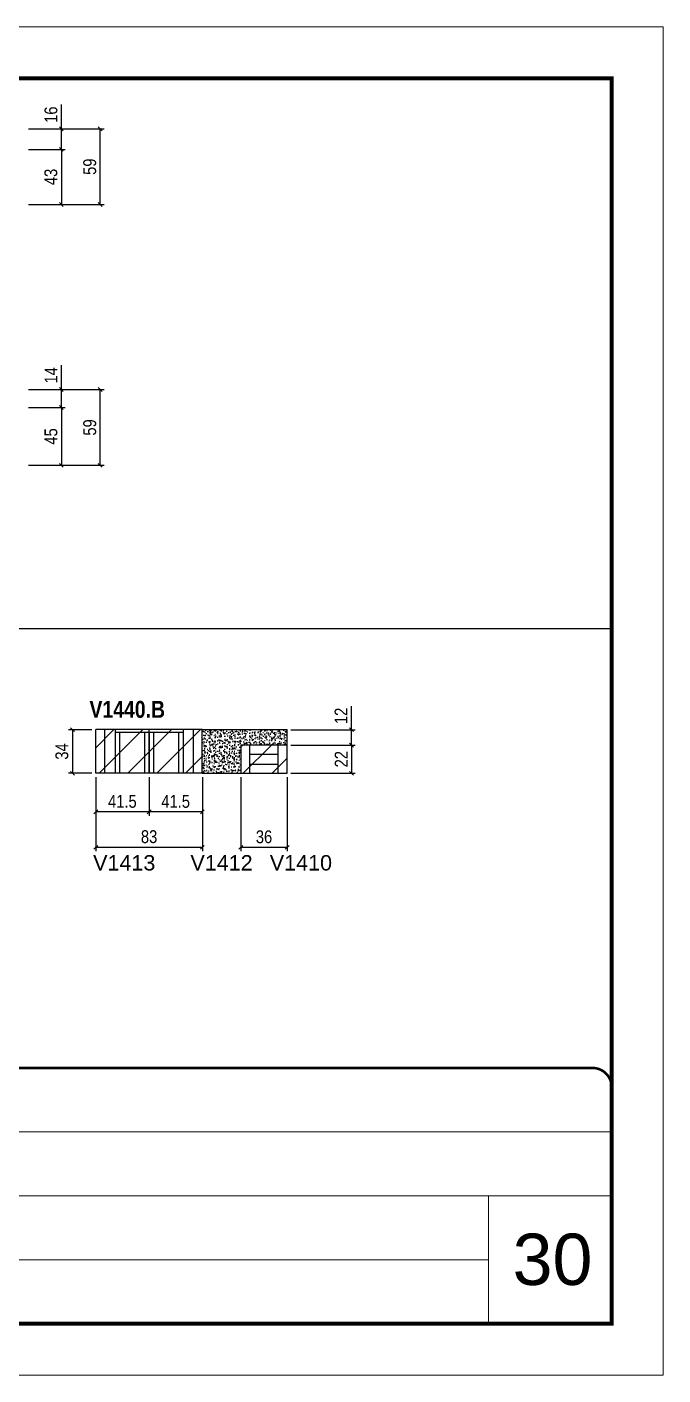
# Model space of a CAD drawing. Extents: x 3309 to 9563, y -2522 to 14608.
# Drawn here: x 5897 to 6393, y 5518 to 6568 of the extents above; entities that cross this region are included whole.
import ezdxf

# ---------------------------------------------------------------- set-up
doc = ezdxf.new("R2010")
doc.units = 0
doc.linetypes.add('CONTINUO', pattern=[0])
doc.linetypes.add('DASHED', pattern=[0.75, 0.5, -0.25])
for name, color, linetype in [('5', 5, 'Continuous'), ('COTA', 241, 'Continuous'), ('NOMENCLATURA', 7, 'Continuous'), ('Painéis', 200, 'Continuous'), ('SARR_2.2x7', 40, 'Continuous'), ('SARR_3.5x7', 81, 'Continuous')]:
    doc.layers.add(name, color=color, linetype=linetype)
for name, color, linetype, lineweight in [('CARIMBO', 255, 'Continuous', 9), ('Folhas', 255, 'Continuous', 9), ('Hachura', 251, 'Continuous', 9), ('SARRAFO DE PRESSAO', 251, 'DASHED', 9)]:
    doc.layers.add(name, color=color, linetype=linetype, lineweight=lineweight)
doc.styles.add('ARIAL', font='arial.ttf')
doc.styles.add('COTA TECNICA', font='techl___.ttf', dxfattribs={"height": 10})
doc.styles.get("Standard").update_dxf_attribs({"font": 'arial.ttf'})
doc.styles.add('TECNICA', font='techb___.ttf', dxfattribs={"height": 10})
doc.dimstyles.new('PAINEL', dxfattribs={"dimtxt": 10, "dimasz": 3, "dimexe": 3, "dimexo": 3, "dimgap": 3, "dimtad": 1, "dimdec": 1, "dimzin": 12, "dimdsep": 46, "dimtxsty": 'COTA TECNICA', "dimblk1": 'OBLIQUE', "dimblk2": 'OBLIQUE', "dimsah": 1, "dimcen": 0.9, "dimclrd": 4, "dimclre": 4, "dimclrt": 240, "dimadec": 1, "dimazin": 3, "dimtfac": 1, "dimtdec": 1, "dimtmove": 0, "dimatfit": 3, "dimfxl": 1, "dimtolj": 1, "dimtzin": 12, "dimarcsym": 0})

# ---------------------------------------------------------------- blocks, each defined once
blk = doc.blocks.new('9999999999')
at = {"color": 30, "linetype": 'CONTINUO'}
for p, q in [((98564.6, 34379.6), (99584, 34379.6)), ((98564.6, 34329.8), (99488, 34329.8)), ((99584, 34329.8), (99488, 34329.8)), ((99488, 34329.8), (99488, 34230.2)), ((98564.6, 34280), (99488, 34280))]:
    blk.add_line(p, q, dxfattribs=at)
at = {"color": 30, "linetype": 'CONTINUO', "const_width": 2}
blk.add_lwpolyline([(99584, 34230.2), (99584, 34414.4, 0.414214), (99569, 34429.4), (98229, 34429.4, 0.414214), (98214, 34414.4), (98214, 34245.2, 0.414214), (98229, 34230.2), (99584, 34230.2)], format="xyb", dxfattribs=at)
at = {"layer": 'Folhas'}
blk.add_lwpolyline([(98139, 34190.2), (99624, 34190.2), (99624, 35240.2), (98139, 35240.2)], close=True, dxfattribs=at)
at = {"layer": 'Folhas', "color": 30, "const_width": 3}
blk.add_lwpolyline([(98214, 34230.2), (99584, 34230.2), (99584, 35200.2), (98214, 35200.2)], close=True, dxfattribs=at)
blk = doc.blocks.new('_Oblique')
at = {"color": 0, "linetype": 'ByBlock', "lineweight": -2}
blk.add_line((-0.5, -0.5), (0.5, 0.5), dxfattribs=at)
blk = doc.blocks.new('*D2494')
at = {"layer": 'COTA', "color": 4, "lineweight": -2, "transparency": 16777216}
for p, q in [((5924.3, 6488.5), (5924.3, 6507.5)), ((5898.6, 6488.5), (5927.3, 6488.5)), ((5924.3, 6472.5), (5924.3, 6488.5)), ((5898.6, 6472.5), (5927.3, 6472.5))]:
    blk.add_line(p, q, dxfattribs=at)
at = {"layer": 'Defpoints', "color": 0, "transparency": 16777216}
for p in [(5895.6, 6488.5), (5924.3, 6488.5), (5895.6, 6472.5)]:
    blk.add_point(p, dxfattribs=at)
at = {"layer": 'COTA', "color": 4, "lineweight": -2, "transparency": 16777216, "xscale": 3, "yscale": 3, "zscale": 3}
for p, rotation in [((5924.3, 6488.5), 90), ((5924.3, 6472.5), 270)]:
    blk.add_blockref('_Oblique', p, dxfattribs=dict(at, rotation=rotation))
at = {"layer": 'COTA', "color": 240, "transparency": 16777216, "insert": (5916.2, 6499.5), "char_height": 10, "attachment_point": 5, "rotation": 90, "style": 'COTA TECNICA'}
blk.add_mtext('\\A1;16', dxfattribs=at)
blk = doc.blocks.new('*D2495')
at = {"layer": 'COTA', "color": 4, "lineweight": -2, "transparency": 16777216}
for p, q in [((5898.6, 6472.5), (5927.3, 6472.5)), ((5924.3, 6472.5), (5924.3, 6429.5)), ((5898.6, 6429.5), (5927.3, 6429.5))]:
    blk.add_line(p, q, dxfattribs=at)
at = {"layer": 'Defpoints', "color": 0, "transparency": 16777216}
for p in [(5895.6, 6472.5), (5895.6, 6429.5), (5924.3, 6429.5)]:
    blk.add_point(p, dxfattribs=at)
at = {"layer": 'COTA', "color": 4, "lineweight": -2, "transparency": 16777216, "xscale": 3, "yscale": 3, "zscale": 3}
for p, rotation in [((5924.3, 6472.5), 90), ((5924.3, 6429.5), 270)]:
    blk.add_blockref('_Oblique', p, dxfattribs=dict(at, rotation=rotation))
at = {"layer": 'COTA', "color": 240, "transparency": 16777216, "insert": (5916.1, 6451), "char_height": 10, "attachment_point": 5, "rotation": 90, "style": 'COTA TECNICA'}
blk.add_mtext('\\A1;43', dxfattribs=at)
blk = doc.blocks.new('*D2496')
at = {"layer": 'COTA', "color": 4, "lineweight": -2, "transparency": 16777216}
for p, q in [((5898.6, 6488.5), (5957.5, 6488.5)), ((5954.5, 6429.5), (5954.5, 6488.5)), ((5898.6, 6429.5), (5957.5, 6429.5))]:
    blk.add_line(p, q, dxfattribs=at)
at = {"layer": 'Defpoints', "color": 0, "transparency": 16777216}
for p in [(5895.6, 6488.5), (5954.5, 6488.5), (5895.6, 6429.5)]:
    blk.add_point(p, dxfattribs=at)
at = {"layer": 'COTA', "color": 4, "lineweight": -2, "transparency": 16777216, "xscale": 3, "yscale": 3, "zscale": 3}
for p, rotation in [((5954.5, 6488.5), 90), ((5954.5, 6429.5), 270)]:
    blk.add_blockref('_Oblique', p, dxfattribs=dict(at, rotation=rotation))
at = {"layer": 'COTA', "color": 240, "transparency": 16777216, "insert": (5946.4, 6459), "char_height": 10, "attachment_point": 5, "rotation": 90, "style": 'COTA TECNICA'}
blk.add_mtext('\\A1;59', dxfattribs=at)
blk = doc.blocks.new('*D2497')
at = {"layer": 'COTA', "color": 4, "lineweight": -2, "transparency": 16777216}
for p, q in [((5924.3, 6285.4), (5924.3, 6304.5)), ((5898.6, 6285.4), (5927.3, 6285.4)), ((5924.3, 6271.4), (5924.3, 6285.4)), ((5898.6, 6271.4), (5927.3, 6271.4))]:
    blk.add_line(p, q, dxfattribs=at)
at = {"layer": 'Defpoints', "color": 0, "transparency": 16777216}
for p in [(5895.6, 6285.4), (5924.3, 6285.4), (5895.6, 6271.4)]:
    blk.add_point(p, dxfattribs=at)
at = {"layer": 'COTA', "color": 4, "lineweight": -2, "transparency": 16777216, "xscale": 3, "yscale": 3, "zscale": 3}
for p, rotation in [((5924.3, 6285.4), 90), ((5924.3, 6271.4), 270)]:
    blk.add_blockref('_Oblique', p, dxfattribs=dict(at, rotation=rotation))
at = {"layer": 'COTA', "color": 240, "transparency": 16777216, "insert": (5916.2, 6296.5), "char_height": 10, "attachment_point": 5, "rotation": 90, "style": 'COTA TECNICA'}
blk.add_mtext('\\A1;14', dxfattribs=at)
blk = doc.blocks.new('*D2498')
at = {"layer": 'COTA', "color": 4, "lineweight": -2, "transparency": 16777216}
for p, q in [((5898.6, 6271.4), (5927.3, 6271.4)), ((5924.3, 6271.4), (5924.3, 6226.4)), ((5898.6, 6226.4), (5927.3, 6226.4))]:
    blk.add_line(p, q, dxfattribs=at)
at = {"layer": 'Defpoints', "color": 0, "transparency": 16777216}
for p in [(5895.6, 6271.4), (5895.6, 6226.4), (5924.3, 6226.4)]:
    blk.add_point(p, dxfattribs=at)
at = {"layer": 'COTA', "color": 4, "lineweight": -2, "transparency": 16777216, "xscale": 3, "yscale": 3, "zscale": 3}
for p, rotation in [((5924.3, 6271.4), 90), ((5924.3, 6226.4), 270)]:
    blk.add_blockref('_Oblique', p, dxfattribs=dict(at, rotation=rotation))
at = {"layer": 'COTA', "color": 240, "transparency": 16777216, "insert": (5916.2, 6248.9), "char_height": 10, "attachment_point": 5, "rotation": 90, "style": 'COTA TECNICA'}
blk.add_mtext('\\A1;45', dxfattribs=at)
blk = doc.blocks.new('*D2499')
at = {"layer": 'COTA', "color": 4, "lineweight": -2, "transparency": 16777216}
for p, q in [((5898.6, 6285.4), (5957.5, 6285.4)), ((5954.5, 6226.4), (5954.5, 6285.4)), ((5898.6, 6226.4), (5957.5, 6226.4))]:
    blk.add_line(p, q, dxfattribs=at)
at = {"layer": 'Defpoints', "color": 0, "transparency": 16777216}
for p in [(5895.6, 6285.4), (5954.5, 6285.4), (5895.6, 6226.4)]:
    blk.add_point(p, dxfattribs=at)
at = {"layer": 'COTA', "color": 4, "lineweight": -2, "transparency": 16777216, "xscale": 3, "yscale": 3, "zscale": 3}
for p, rotation in [((5954.5, 6285.4), 90), ((5954.5, 6226.4), 270)]:
    blk.add_blockref('_Oblique', p, dxfattribs=dict(at, rotation=rotation))
at = {"layer": 'COTA', "color": 240, "transparency": 16777216, "insert": (5946.4, 6255.9), "char_height": 10, "attachment_point": 5, "rotation": 90, "style": 'COTA TECNICA'}
blk.add_mtext('\\A1;59', dxfattribs=at)
blk = doc.blocks.new('*D2528')
at = {"layer": 'COTA', "color": 4, "linetype": 'ByBlock', "lineweight": -2, "transparency": 16777216}
for p, q in [((5992.6, 5983.5), (5992.6, 5953.5)), ((6034.1, 5983.5), (6034.1, 5953.5)), ((6034.1, 5956.5), (5992.6, 5956.5))]:
    blk.add_line(p, q, dxfattribs=at)
at = {"layer": 'Defpoints', "color": 0, "linetype": 'ByBlock', "transparency": 16777216}
for p in [(5992.6, 5986.5), (6034.1, 5986.5), (5992.6, 5956.5)]:
    blk.add_point(p, dxfattribs=at)
at = {"layer": 'COTA', "color": 4, "linetype": 'ByBlock', "lineweight": -2, "transparency": 16777216, "xscale": 3, "yscale": 3, "zscale": 3, "rotation": 180}
blk.add_blockref('_Oblique', (5992.6, 5956.5), dxfattribs=at)
at = {"layer": 'COTA', "color": 4, "linetype": 'ByBlock', "lineweight": -2, "transparency": 16777216, "xscale": 3, "yscale": 3, "zscale": 3}
blk.add_blockref('_Oblique', (6034.1, 5956.5), dxfattribs=at)
at = {"layer": 'COTA', "color": 240, "linetype": 'ByBlock', "transparency": 16777216, "insert": (6013.3, 5964.6), "char_height": 10, "attachment_point": 5, "style": 'COTA TECNICA'}
blk.add_mtext('\\A1;41.5', dxfattribs=at)
blk = doc.blocks.new('*D2529')
at = {"layer": 'COTA', "color": 4, "linetype": 'ByBlock', "lineweight": -2, "transparency": 16777216}
for p, q in [((5951.1, 5983.5), (5951.1, 5953.5)), ((5992.6, 5983.5), (5992.6, 5953.5)), ((5992.6, 5956.5), (5951.1, 5956.5))]:
    blk.add_line(p, q, dxfattribs=at)
at = {"layer": 'Defpoints', "color": 0, "linetype": 'ByBlock', "transparency": 16777216}
for p in [(5951.1, 5986.5), (5992.6, 5986.5), (5951.1, 5956.5)]:
    blk.add_point(p, dxfattribs=at)
at = {"layer": 'COTA', "color": 4, "linetype": 'ByBlock', "lineweight": -2, "transparency": 16777216, "xscale": 3, "yscale": 3, "zscale": 3, "rotation": 180}
blk.add_blockref('_Oblique', (5951.1, 5956.5), dxfattribs=at)
at = {"layer": 'COTA', "color": 4, "linetype": 'ByBlock', "lineweight": -2, "transparency": 16777216, "xscale": 3, "yscale": 3, "zscale": 3}
blk.add_blockref('_Oblique', (5992.6, 5956.5), dxfattribs=at)
at = {"layer": 'COTA', "color": 240, "linetype": 'ByBlock', "transparency": 16777216, "insert": (5971.8, 5964.6), "char_height": 10, "attachment_point": 5, "style": 'COTA TECNICA'}
blk.add_mtext('\\A1;41.5', dxfattribs=at)
blk = doc.blocks.new('*D2549')
at = {"layer": 'COTA', "color": 4, "linetype": 'ByBlock', "lineweight": -2, "transparency": 16777216}
for p, q in [((5951.1, 5983.5), (5951.1, 5925.8)), ((6034.1, 5983.5), (6034.1, 5925.8)), ((6034.1, 5928.8), (5951.1, 5928.8))]:
    blk.add_line(p, q, dxfattribs=at)
at = {"layer": 'Defpoints', "color": 0, "linetype": 'ByBlock', "transparency": 16777216}
for p in [(5951.1, 5986.5), (6034.1, 5986.5), (5951.1, 5928.8)]:
    blk.add_point(p, dxfattribs=at)
at = {"layer": 'COTA', "color": 4, "linetype": 'ByBlock', "lineweight": -2, "transparency": 16777216, "xscale": 3, "yscale": 3, "zscale": 3, "rotation": 180}
blk.add_blockref('_Oblique', (5951.1, 5928.8), dxfattribs=at)
at = {"layer": 'COTA', "color": 4, "linetype": 'ByBlock', "lineweight": -2, "transparency": 16777216, "xscale": 3, "yscale": 3, "zscale": 3}
blk.add_blockref('_Oblique', (6034.1, 5928.8), dxfattribs=at)
at = {"layer": 'COTA', "color": 240, "linetype": 'ByBlock', "transparency": 16777216, "insert": (5992.6, 5937.1), "char_height": 10, "attachment_point": 5, "style": 'COTA TECNICA'}
blk.add_mtext('\\A1;83', dxfattribs=at)
blk = doc.blocks.new('*D2550')
at = {"layer": 'COTA', "color": 4, "lineweight": -2, "transparency": 16777216}
for p, q in [((6064.1, 5983.5), (6064.1, 5925.8)), ((6100.1, 5983.5), (6100.1, 5925.8)), ((6100.1, 5928.8), (6064.1, 5928.8))]:
    blk.add_line(p, q, dxfattribs=at)
at = {"layer": 'Defpoints', "color": 0, "transparency": 16777216}
for p in [(6064.1, 5986.5), (6100.1, 5986.5), (6064.1, 5928.8)]:
    blk.add_point(p, dxfattribs=at)
at = {"layer": 'COTA', "color": 4, "lineweight": -2, "transparency": 16777216, "xscale": 3, "yscale": 3, "zscale": 3, "rotation": 180}
blk.add_blockref('_Oblique', (6064.1, 5928.8), dxfattribs=at)
at = {"layer": 'COTA', "color": 4, "lineweight": -2, "transparency": 16777216, "xscale": 3, "yscale": 3, "zscale": 3}
blk.add_blockref('_Oblique', (6100.1, 5928.8), dxfattribs=at)
at = {"layer": 'COTA', "color": 240, "transparency": 16777216, "insert": (6082.1, 5937), "char_height": 10, "attachment_point": 5, "style": 'COTA TECNICA'}
blk.add_mtext('\\A1;36', dxfattribs=at)
blk = doc.blocks.new('*D2551')
at = {"layer": 'COTA', "color": 4, "lineweight": -2, "transparency": 16777216}
for p, q in [((6103.1, 6008.5), (6153.2, 6008.5)), ((6150.2, 6008.5), (6150.2, 5986.5)), ((6103.1, 5986.5), (6153.2, 5986.5))]:
    blk.add_line(p, q, dxfattribs=at)
at = {"layer": 'Defpoints', "color": 0, "transparency": 16777216}
for p in [(6100.1, 6008.5), (6100.1, 5986.5), (6150.2, 5986.5)]:
    blk.add_point(p, dxfattribs=at)
at = {"layer": 'COTA', "color": 4, "lineweight": -2, "transparency": 16777216, "xscale": 3, "yscale": 3, "zscale": 3}
for p, rotation in [((6150.2, 6008.5), 90), ((6150.2, 5986.5), 270)]:
    blk.add_blockref('_Oblique', p, dxfattribs=dict(at, rotation=rotation))
at = {"layer": 'COTA', "color": 240, "transparency": 16777216, "insert": (6142.2, 5997.5), "char_height": 10, "attachment_point": 5, "rotation": 90, "style": 'COTA TECNICA'}
blk.add_mtext('\\A1;22', dxfattribs=at)
blk = doc.blocks.new('*D2552')
at = {"layer": 'COTA', "color": 4, "lineweight": -2, "transparency": 16777216}
for p, q in [((6150.2, 6020.5), (6150.2, 6038.9)), ((6103.1, 6020.5), (6153.2, 6020.5)), ((6150.2, 6008.5), (6150.2, 6020.5)), ((6103.1, 6008.5), (6153.2, 6008.5))]:
    blk.add_line(p, q, dxfattribs=at)
at = {"layer": 'Defpoints', "color": 0, "transparency": 16777216}
for p in [(6100.1, 6020.5), (6150.2, 6020.5), (6100.1, 6008.5)]:
    blk.add_point(p, dxfattribs=at)
at = {"layer": 'COTA', "color": 4, "lineweight": -2, "transparency": 16777216, "xscale": 3, "yscale": 3, "zscale": 3}
for p, rotation in [((6150.2, 6020.5), 90), ((6150.2, 6008.5), 270)]:
    blk.add_blockref('_Oblique', p, dxfattribs=dict(at, rotation=rotation))
at = {"layer": 'COTA', "color": 240, "transparency": 16777216, "insert": (6142.1, 6031.2), "char_height": 10, "attachment_point": 5, "rotation": 90, "style": 'COTA TECNICA'}
blk.add_mtext('\\A1;12', dxfattribs=at)
blk = doc.blocks.new('*D2553')
at = {"layer": 'COTA', "color": 4, "lineweight": -2, "transparency": 16777216}
for p, q in [((5948.1, 6020.5), (5929.9, 6020.5)), ((5932.9, 6020.5), (5932.9, 5986.5)), ((5948.1, 5986.5), (5929.9, 5986.5))]:
    blk.add_line(p, q, dxfattribs=at)
at = {"layer": 'Defpoints', "color": 0, "transparency": 16777216}
for p in [(5951.1, 6020.5), (5932.9, 5986.5), (5951.1, 5986.5)]:
    blk.add_point(p, dxfattribs=at)
at = {"layer": 'COTA', "color": 4, "lineweight": -2, "transparency": 16777216, "xscale": 3, "yscale": 3, "zscale": 3}
for p, rotation in [((5932.9, 6020.5), 90), ((5932.9, 5986.5), 270)]:
    blk.add_blockref('_Oblique', p, dxfattribs=dict(at, rotation=rotation))
at = {"layer": 'COTA', "color": 240, "transparency": 16777216, "insert": (5924.7, 6003.5), "char_height": 10, "attachment_point": 5, "rotation": 90, "style": 'COTA TECNICA'}
blk.add_mtext('\\A1;34', dxfattribs=at)

msp = doc.modelspace()

# ---------------------------------------------------------------- hatches: boundary and pattern name
at = {"layer": 'COTA'}
h = msp.add_hatch(dxfattribs=at)
h.set_pattern_fill('AR-CONC', color=256, scale=0.03)
h.set_pattern_definition([(50, (-1705.376, -5659.3095), (5.46554, -0.4781726), [0.5715, -6.2865]), (355, (-1705.376, -5659.3095), (-1.0573026, 5.7317054), [0.4572, -5.0292175]), (100.451445, (-1704.9204, -5659.3493), (4.4082374, 5.2535326), [0.4857003, -5.3427073]), (46.1842, (-1705.376, -5657.7855), (8.1323712, -1.2612698), [0.85725, -9.42975]), (96.63556, (-1704.698, -5657.8906), (7.122124, 7.4227837), [0.7285507, -8.014068]), (351.18415, (-1705.376, -5657.7855), (7.122124, 7.4227837), [0.685799, -7.543792]), (21, (-1704.614, -5658.1665), (4.5484317, -3.067956), [0.5715, -6.2865]), (326, (-1704.614, -5658.1665), (1.8540609, 5.525639), [0.4572, -5.0292]), (71.451445, (-1704.235, -5658.422), (6.4024926, 2.457683), [0.4857003, -5.3426981]), (37.5, (-1705.3759, -5659.3095), (0.0926581, 2.53665117), [0, -4.96824, 0, -5.1054, 0, -5.04825]), (7.5, (-1705.376, -5659.3095), (2.0045899, 3.00541724), [0, -2.91084, 0, -4.85394, 0, -1.92405]), (327.5, (-1707.0751, -5659.3095), (4.06771786, -0.17186232), [0, -1.905, 0, -5.9436, 0, -7.8867]), (317.5, (-1707.837, -5659.3095), (4.4438754, 0.7627947), [0, -2.4765, 0, -3.94716, 0, -5.6007])])
h.paths.add_polyline_path([(6064.06, 5986.54), (6064.06, 6008.54), (6100.06, 6008.54), (6100.06, 6020.54), (6034.06, 6020.54), (6034.06, 5986.54)])
at = {"layer": 'Hachura', "linetype": 'ByBlock'}
h = msp.add_hatch(dxfattribs=at)
h.set_pattern_fill('ANSI31', color=256, scale=5)
h.set_pattern_definition([(45, (1598.5, -456.584), (-11.22532, 11.22532), [])])
h.paths.add_polyline_path([(5427.04, 5986.54), (5427.04, 6008.54), (5391.04, 6008.54), (5391.04, 5986.54)])
h.paths.add_polyline_path([(5498.54, 6020.54), (5457.04, 6020.54), (5457.04, 5986.54), (5498.54, 5986.54)])
h.paths.add_polyline_path([(5498.54, 6020.54), (5498.54, 5986.54), (5540.04, 5986.54), (5540.04, 6020.54)])
h.paths.add_polyline_path([(5649.97, 6008.54), (5649.97, 5986.54), (5722.97, 5986.54), (5722.97, 6008.54)])
h.paths.add_polyline_path([(5795.97, 5986.54), (5795.97, 6008.54), (5722.97, 6008.54), (5722.97, 5986.54)])
h.paths.add_polyline_path([(5992.56, 6020.54), (5951.06, 6020.54), (5951.06, 5986.54), (5992.56, 5986.54)])
h.paths.add_polyline_path([(6034.06, 5986.54), (6034.06, 6020.54), (5992.56, 6020.54), (5992.56, 5986.54)])
h.paths.add_polyline_path([(6100.06, 6008.54), (6064.06, 6008.54), (6064.06, 5986.54), (6100.06, 5986.54)])

# ---------------------------------------------------------------- linework, layer by layer
at = {"layer": 'COTA'}
for p, q in [((4982.87, 6099.33), (6352.87, 6099.33)), ((6034.06, 6020.54), (6100.06, 6020.54)), ((6100.06, 6008.54), (6100.06, 6020.54)), ((6034.06, 5986.54), (6064.06, 5986.54))]:
    msp.add_line(p, q, dxfattribs=at)
at = {"layer": 'Painéis', "linetype": 'ByBlock'}
for p, q in [((6034.06, 6020.54), (5951.06, 6020.54)), ((5951.06, 5986.54), (5951.06, 6020.54)), ((5992.56, 5986.54), (5992.56, 6020.54)), ((6034.06, 5986.54), (6034.06, 6020.54)), ((6034.06, 5986.54), (5951.06, 5986.54))]:
    msp.add_line(p, q, dxfattribs=at)
msp.add_lwpolyline([(6064.06, 5986.54), (6100.06, 5986.54), (6100.06, 6008.54), (6064.06, 6008.54)], close=True, dxfattribs=at)
at = {"layer": 'SARR_2.2x7', "linetype": 'Continuous'}
for p, q in [((5958.06, 5986.54), (5958.06, 6020.54)), ((5992.56, 6018.34), (5966.06, 6018.34)), ((6019.06, 6018.34), (5992.56, 6018.34)), ((6027.06, 5986.54), (6027.06, 6020.54)), ((6071.06, 5986.54), (6071.06, 6008.54)), ((6093.06, 5986.54), (6093.06, 6008.54)), ((6071.06, 6001.54), (6093.06, 6001.54)), ((6071.06, 5993.54), (6093.06, 5993.54))]:
    msp.add_line(p, q, dxfattribs=at)
at = {"layer": 'SARR_3.5x7'}
for p, q in [((5966.06, 6020.54), (5966.06, 5986.54)), ((5969.56, 6018.34), (5969.56, 5986.54)), ((5989.06, 6018.34), (5989.06, 5986.54)), ((5992.56, 6018.34), (5992.56, 5986.54)), ((5996.06, 6018.34), (5996.06, 5986.54)), ((6015.56, 6018.34), (6015.56, 5986.54)), ((6019.06, 6020.54), (6019.06, 5986.54))]:
    msp.add_line(p, q, dxfattribs=at)

# ---------------------------------------------------------------- block references
at = {"layer": 'SARRAFO DE PRESSAO', "color": 6, "linetype": 'ByBlock'}
msp.add_blockref('9999999999', (-93231.11, -28672.37), dxfattribs=at)

# ---------------------------------------------------------------- texts
at = {"layer": '5', "linetype": 'Continuous'}
for s, p in [('V1413', (5949.01, 5910.81)), ('V1412', (6024.8, 5910.81)), ('V1410', (6086.61, 5910.81))]:
    msp.add_text(s, height=12, rotation=0.00004, dxfattribs=at).set_placement(p)
at = {"layer": 'CARIMBO', "style": 'ARIAL'}
msp.add_text('30', height=40, dxfattribs=at).set_placement((6275.73, 5587.98))
at = {"layer": 'NOMENCLATURA', "style": 'TECNICA'}
msp.add_text('V1440.B', height=13.2, dxfattribs=at).set_placement((5946.17, 6029.73))

# ---------------------------------------------------------------- dimensions: what is measured, and where the dimension line sits
at = {"layer": 'COTA'}
for base, p1, p2, picture, middle in [((5924.31, 6488.46), (5895.59, 6472.46), (5895.59, 6488.46), '*D2494', (5916.21, 6499.47)), ((5954.55, 6488.46), (5895.59, 6429.46), (5895.59, 6488.46), '*D2496', (5946.41, 6458.96)), ((5924.31, 6429.46), (5895.59, 6472.46), (5895.59, 6429.46), '*D2495', (5916.09, 6450.96)), ((5924.31, 6285.41), (5895.59, 6271.41), (5895.59, 6285.41), '*D2497', (5916.24, 6296.46)), ((5954.55, 6285.41), (5895.59, 6226.41), (5895.59, 6285.41), '*D2499', (5946.41, 6255.91)), ((5924.31, 6226.41), (5895.59, 6271.41), (5895.59, 6226.41), '*D2498', (5916.2, 6248.91)), ((6150.2, 6020.54), (6100.06, 6008.54), (6100.06, 6020.54), '*D2552', (6142.14, 6031.2)), ((5932.91, 5986.54), (5951.06, 6020.54), (5951.06, 5986.54), '*D2553', (5924.69, 6003.54)), ((6150.2, 5986.54), (6100.06, 6008.54), (6100.06, 5986.54), '*D2551', (6142.2, 5997.54))]:
    dim = msp.add_linear_dim(base=base, p1=p1, p2=p2, angle=90, dimstyle='PAINEL', dxfattribs=at)
    dim.commit()
    dim.dimension.update_dxf_attribs({"geometry": picture, "text_midpoint": middle})
at = {"layer": 'COTA', "linetype": 'ByBlock'}
dim = msp.add_linear_dim(base=(5951.06, 5956.53), p1=(5992.56, 5986.54), p2=(5951.06, 5986.54), angle=180, dimstyle='PAINEL', override={"dimtmove": 1}, dxfattribs=at)
dim.commit()
dim.dimension.update_dxf_attribs({"geometry": '*D2529', "text_midpoint": (5971.81, 5964.64)})
for base, p2, picture, middle in [((5951.06, 5928.82), (5951.06, 5986.54), '*D2549', (5992.56, 5937.06)), ((5992.56, 5956.53), (5992.56, 5986.54), '*D2528', (6013.31, 5964.64))]:
    dim = msp.add_linear_dim(base=base, p1=(6034.06, 5986.54), p2=p2, angle=180, dimstyle='PAINEL', dxfattribs=at)
    dim.commit()
    dim.dimension.update_dxf_attribs({"geometry": picture, "text_midpoint": middle})
at = {"layer": 'COTA'}
dim = msp.add_linear_dim(base=(6064.06, 5928.82), p1=(6100.06, 5986.54), p2=(6064.06, 5986.54), dimstyle='PAINEL', dxfattribs=at)
dim.commit()
dim.dimension.update_dxf_attribs({"geometry": '*D2550', "text_midpoint": (6082.06, 5937.04)})

doc.saveas('drawing.dxf')
